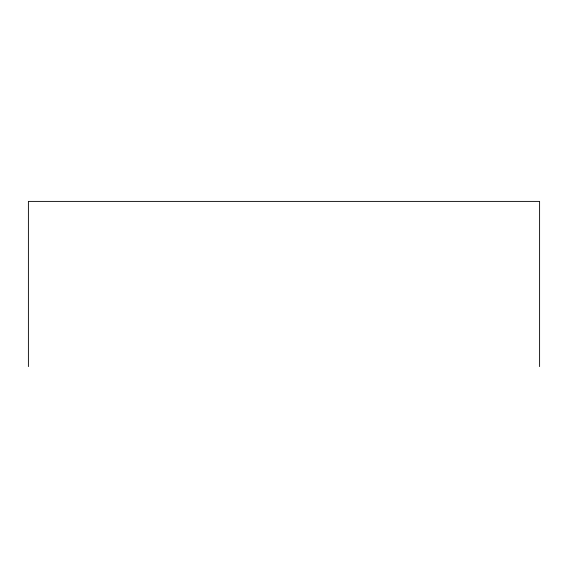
<?xml version="1.0" encoding="UTF-8"?>
<svg xmlns="http://www.w3.org/2000/svg" width="568" height="568" viewBox="0 0 568 568"><rect width="100%" height="100%" fill="white"/><g stroke="black" fill="none" stroke-linecap="round" stroke-linejoin="round"><path stroke-width="0.85" d="M539.6 366.601L539.6 201.399L28.4 201.399L28.4 366.601"/></g></svg>
